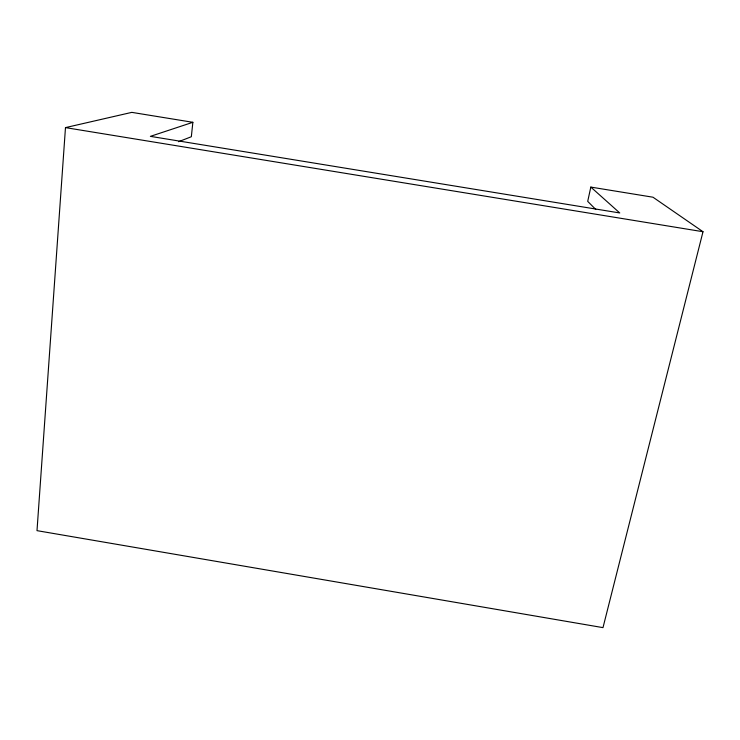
<?xml version="1.0" encoding="UTF-8"?>
<svg xmlns="http://www.w3.org/2000/svg" width="740" height="740" viewBox="0 0 740 740"><rect width="100%" height="100%" fill="white"/><g stroke="black" fill="none" stroke-linecap="round" stroke-linejoin="round"><path stroke-width="1.11" d="M178.571 141.701L191.336 136.733L192.863 122.303L131.822 112.369L65.481 127.613L37 530.654L602.989 627.631L703 231.722L652.976 197.21L590.825 187.09L587.708 201.373L595.774 209.457M192.863 122.303L150.387 136.354L619.741 212.954L590.825 187.09M65.481 127.613L703 231.722"/></g></svg>
